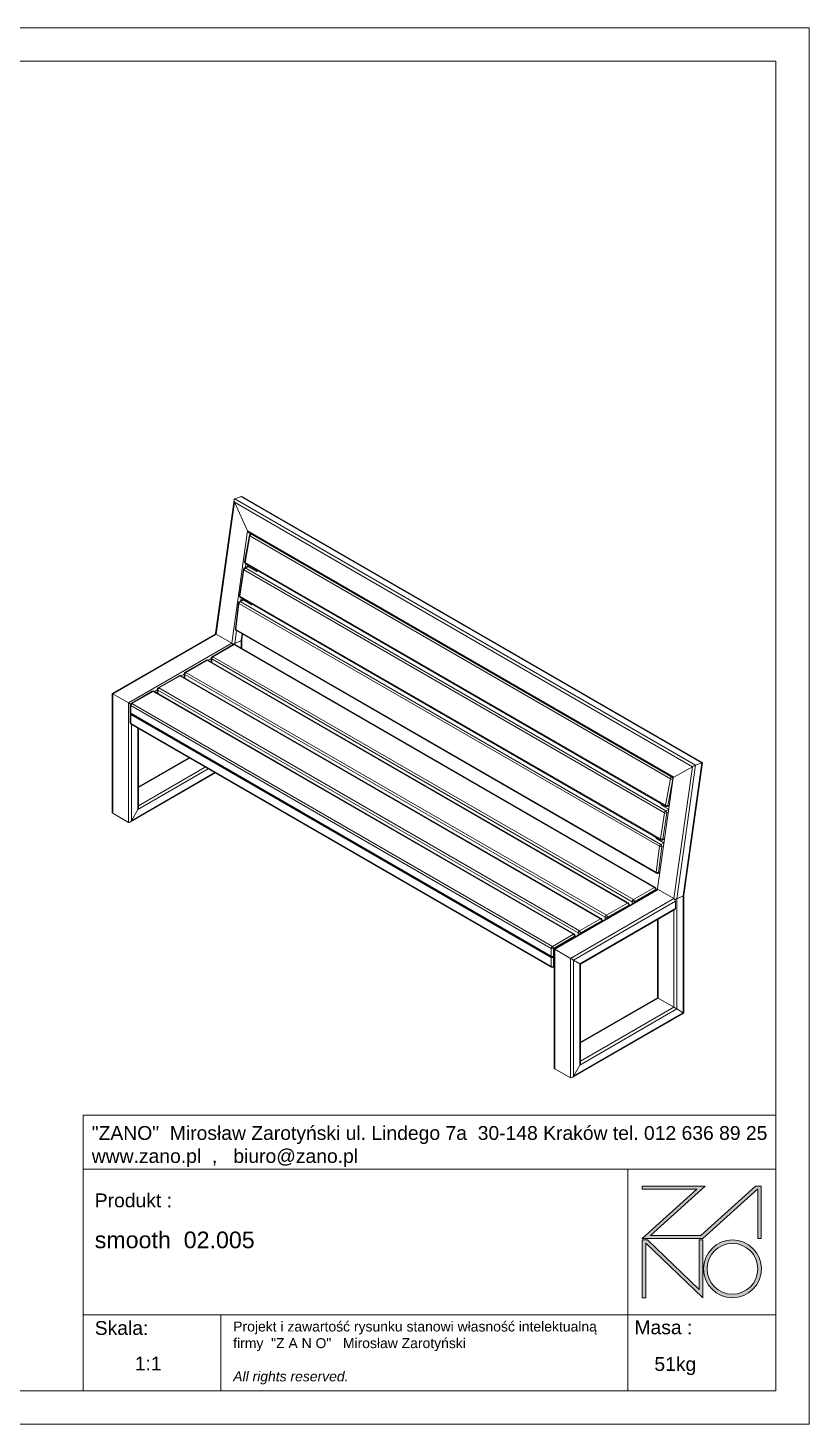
# Model space of a CAD drawing. Header units: millimetres. Extents: x 832 to 6772, y 3000 to 7200.
# Drawn here: x 4421 to 6772, y 3000 to 7200 of the extents above; entities that cross this region are included whole.
import ezdxf

# ---------------------------------------------------------------- set-up
doc = ezdxf.new("R2010")
doc.units = ezdxf.units.MM
doc.layers.add('tabelka', color=155, linetype='Continuous')

# ---------------------------------------------------------------- blocks, each defined once
blk = doc.blocks.new('izometria')
at = {"linetype": 'Continuous', "lineweight": 0}
for p, q in [((5041.6, 5780.4), (4985.3, 5379.4)), ((5042.9, 5773.6), (4987.2, 5376.7)), ((6421.2, 4977.9), (5042.9, 5773.6)), ((5042.9, 5773.6), (5082.1, 5687.3)), ((5062.5, 5790.5), (5043.6, 5783.5)), ((6430.9, 4982.6), (5043.6, 5783.5)), ((6449.9, 4989.6), (5062.5, 5790.5)), ((6451.5, 4990), (5065.7, 5790)), ((5082.1, 5687.3), (5034.7, 5349.2)), ((5087.8, 5674.5), (5073.2, 5594.5)), ((5089.3, 5672.6), (5074.7, 5592.6)), ((6365.4, 4946.5), (5082.1, 5687.3)), ((5087.1, 5681.3), (6362.9, 4944.8)), ((6355, 4941.9), (5089.3, 5672.6)), ((5090.1, 5679.6), (5089.9, 5677.7)), ((5091.9, 5678.6), (5091.3, 5678.4)), ((5074.7, 5592.6), (6340.4, 4861.9)), ((5075.7, 5589.3), (6341.4, 4858.6)), ((5077.3, 5588.3), (5075.8, 5577.3)), ((5069.5, 5572.3), (5057.5, 5493.2)), ((5071, 5570.3), (5059, 5491.2)), ((6336.7, 4839.6), (5071, 5570.3)), ((5083.2, 5580), (5072.8, 5576.3)), ((5085.5, 5579.6), (5075.1, 5575.9)), ((5075.1, 5575.9), (6340.8, 4845.3)), ((5081.9, 5585.7), (5080.8, 5579.1)), ((5110.3, 5565.4), (5085.5, 5579.6)), ((5109.6, 5565.8), (5110.2, 5569.4)), ((5110.3, 5565.4), (5113.8, 5566.6)), ((5112.2, 5566), (5112.6, 5568)), ((5113.8, 5566.6), (5112.5, 5567.3)), ((5054.5, 5471.2), (5045.2, 5393.1)), ((5056, 5469.2), (5046.6, 5391.1)), ((6321.7, 4738.5), (5056, 5469.2)), ((5068.1, 5479.5), (5057.6, 5475.2)), ((5059, 5491.2), (6324.7, 4760.5)), ((5060, 5488.1), (6325.7, 4757.4)), ((5070.5, 5479.2), (5060, 5474.9)), ((5060, 5474.9), (6325.7, 4744.3)), ((5063, 5486.3), (5061.7, 5476.9)), ((5068.1, 5479.5), (5068.6, 5483.1)), ((5095.3, 5464.9), (5070.5, 5479.2)), ((5094.5, 5465.3), (5094.9, 5467.9)), ((5095.3, 5464.9), (5098.1, 5466.1)), ((5097.2, 5465.7), (5097.4, 5466.5)), ((4984, 5377), (4674.2, 5198.1)), ((4987.2, 5376.7), (4676, 5197.1)), ((4985.3, 5379.1), (4985.3, 5377.3)), ((5034.7, 5349.2), (4987.2, 5376.7)), ((5034.7, 5349.2), (4987.2, 5376.7)), ((5049.1, 5387.3), (5043.7, 5348.8)), ((5046.6, 5391.1), (6312.4, 4660.4)), ((5047.6, 5388.2), (6313.3, 4657.5)), ((5065.7, 5377.7), (5063, 5357.9)), ((5064.8, 5360), (5067.2, 5376.9)), ((5034.7, 5349.2), (4723.6, 5169.6)), ((5038.8, 5345.6), (4975.2, 5308.9)), ((5041.3, 5345.4), (4977.7, 5308.7)), ((6307, 4614.7), (5041.3, 5345.4)), ((5063, 5357.9), (5043.7, 5348.8)), ((5043.7, 5348.8), (5043.7, 5345.7)), ((6309.5, 4615), (5043.8, 5345.6)), ((5063, 5357.9), (5063, 5334.6)), ((5064.8, 5333.5), (5064.8, 5360.1)), ((4957.5, 5298.7), (4893.9, 5262)), ((4960, 5298.5), (4896.4, 5261.7)), ((6225.7, 4567.8), (4960, 5298.5)), ((6228.2, 4568), (4962.5, 5298.7)), ((4972.7, 5303), (4963.9, 5297.9)), ((4972.7, 5304.6), (4972.7, 5292.8)), ((6239.9, 4571.8), (4974.2, 5302.5)), ((4974.2, 5302.5), (4974.2, 5292)), ((4977.7, 5308.7), (6243.4, 4578)), ((4876.2, 5251.8), (4812.6, 5215)), ((4878.7, 5251.5), (4815.1, 5214.8)), ((6144.4, 4520.8), (4878.7, 5251.5)), ((6146.9, 4521.1), (4881.2, 5251.8)), ((4891.4, 5256.1), (4882.6, 5251)), ((4891.4, 5257.6), (4891.4, 5245.9)), ((6158.6, 4524.9), (4892.8, 5255.6)), ((4892.8, 5255.6), (4892.8, 5245)), ((4896.4, 5261.7), (6162.1, 4531)), ((4810.1, 5209.1), (4801.2, 5204)), ((4810.1, 5210.7), (4810.1, 5198.9)), ((6077.2, 4478), (4811.5, 5208.6)), ((4811.5, 5208.6), (4811.5, 5198.1)), ((4815.1, 5214.8), (6080.8, 4484.1)), ((4674.2, 5198.1), (4674.2, 4841.9)), ((4676, 5197.1), (4676, 4837.8)), ((4676, 5197.1), (4723.6, 5169.6)), ((4723.6, 5169.6), (4723.6, 4810.3)), ((4794.9, 5204.8), (4731.2, 5168.1)), ((4797.4, 5204.6), (4733.7, 5167.8)), ((4733.7, 5167.8), (5999.5, 4437.1)), ((6063.1, 4473.9), (4797.4, 5204.6)), ((6065.6, 4474.1), (4799.9, 5204.8)), ((4728.7, 5163.7), (4728.7, 5140.9)), ((4728.7, 5136.8), (4728.7, 5109.9)), ((5995.9, 4431), (4730.2, 5161.7)), ((4730.2, 5161.7), (4730.2, 5138.8)), ((4730.2, 5138.8), (5995.9, 4408.2)), ((5995.9, 4404.1), (4730.2, 5134.8)), ((4730.2, 5134.8), (4730.2, 5107.8)), ((4731.2, 5136.6), (5997, 4405.9)), ((4730.2, 5107.8), (5995.9, 4377.1)), ((4731.2, 5105.5), (5997, 4374.8)), ((4732.6, 5104.7), (4732.6, 4815.6)), ((4751.8, 5093.6), (4751.8, 4848.9)), ((4753.7, 4855.2), (4753.7, 5092.5)), ((4905.4, 5005), (4753.7, 4917.4)), ((4753.7, 4915.3), (4907.2, 5003.9)), ((4728.1, 4810.8), (4984.9, 4959.1)), ((4732.6, 4815.6), (4983.1, 4960.2)), ((4751.8, 4848.9), (4963.8, 4971.3)), ((4753.7, 4860.4), (4954.8, 4976.5)), ((6365.4, 4946.5), (6421.2, 4977.9)), ((6365.5, 4581), (6421.2, 4977.9)), ((6374.5, 4580.5), (6430.9, 4982.6)), ((6393.7, 4589.7), (6449.9, 4989.6)), ((6395.6, 4591.7), (6451.5, 4990)), ((6430.9, 4982.6), (6449.9, 4989.6)), ((6362.9, 4944.8), (6316.1, 4611.1)), ((6340.4, 4861.9), (6355, 4941.9)), ((6362, 4940.9), (6347.4, 4860.9)), ((6362.4, 4941), (6362, 4940.9)), ((4723.6, 4810.3), (4676, 4837.8)), ((4676, 4837.8), (4723.6, 4810.3)), ((4751.8, 4848.9), (4732.6, 4815.6)), ((6324.7, 4760.5), (6336.7, 4839.6)), ((6326.5, 4863.2), (6327.3, 4863.5)), ((6326.5, 4863.2), (6349.6, 4849.9)), ((6327.8, 4866.4), (6327.2, 4862.8)), ((6343.7, 4838.8), (6331.7, 4759.7)), ((6340.8, 4845.3), (6349.4, 4848.3)), ((6348.3, 4840.4), (6343.7, 4838.8)), ((6345.3, 4858.2), (6351, 4859.9)), ((6347.4, 4860.9), (6351.3, 4862.1)), ((6311.5, 4762.8), (6312.3, 4763.1)), ((6311.5, 4762.8), (6335.4, 4749)), ((6312.5, 4765), (6312.2, 4762.4)), ((6325.7, 4744.3), (6335.3, 4748.1)), ((6329.9, 4757), (6336.9, 4759.6)), ((6331.7, 4759.7), (6337.2, 4761.7)), ((6312.4, 4660.4), (6321.7, 4738.5)), ((6328.7, 4737.9), (6319.4, 4659.8)), ((6334.2, 4740.1), (6328.7, 4737.9)), ((6317.7, 4657.2), (6322.8, 4659.3)), ((6319.4, 4659.8), (6323.1, 4661.3)), ((6314.7, 4608.7), (6004.9, 4429.9)), ((6006.8, 4428.8), (6317.9, 4608.4)), ((6054.3, 4401.4), (6365.5, 4581)), ((6243.4, 4578), (6307, 4614.7)), ((6310.6, 4608.6), (6246.9, 4571.8)), ((6310.6, 4606.3), (6310.6, 4608.6)), ((6312, 4607.2), (6312, 4610.6)), ((6316.1, 4610.9), (6316.1, 4609)), ((6317.9, 4608.4), (6365.5, 4581)), ((6393.7, 4589.7), (6374.5, 4580.5)), ((6374.5, 4249.2), (6374.5, 4580.5)), ((6393.7, 4238), (6393.7, 4589.7)), ((6395.6, 4237), (6395.6, 4591.9)), ((6063.4, 4396.2), (6370, 4573.2)), ((6082.6, 4385.1), (6370, 4550.9)), ((6084.5, 4384), (6368.7, 4548)), ((6162.1, 4531), (6225.7, 4567.8)), ((6229.3, 4561.6), (6165.6, 4524.9)), ((6229.3, 4559.4), (6229.3, 4561.6)), ((6230.7, 4560.2), (6230.7, 4563.7)), ((6239.9, 4565.5), (6239.9, 4571.8)), ((6246.9, 4571.8), (6246.9, 4569.6)), ((6365.5, 4254.4), (6365.5, 4546.2)), ((6370, 4550.9), (6370, 4573.2)), ((6080.8, 4484.1), (6144.4, 4520.8)), ((6147.9, 4514.7), (6084.3, 4478)), ((6147.9, 4512.5), (6147.9, 4514.7)), ((6149.4, 4513.3), (6149.4, 4516.7)), ((6158.6, 4518.6), (6158.6, 4524.9)), ((6165.6, 4524.9), (6165.6, 4522.7)), ((6316.1, 4517.7), (6316.1, 4282.9)), ((6317.9, 4281.8), (6317.9, 4518.7)), ((5999.5, 4437.1), (6063.1, 4473.9)), ((6066.6, 4467.8), (6003, 4431)), ((6066.6, 4465.5), (6066.6, 4467.8)), ((6068.1, 4466.4), (6068.1, 4469.8)), ((6077.2, 4471.6), (6077.2, 4478)), ((6084.3, 4478), (6084.3, 4475.7)), ((5995.9, 4408.2), (5995.9, 4431)), ((6003, 4431), (6003, 4408.2)), ((6004.9, 4429.9), (6004.9, 4073.7)), ((6006.8, 4069.5), (6006.8, 4428.8)), ((6006.8, 4428.8), (6054.3, 4401.4)), ((5995.9, 4377.1), (5995.9, 4404.1)), ((6002, 4405.9), (6004.9, 4407.6)), ((6002, 4374.8), (6004.9, 4376.6)), ((6003, 4408.2), (6004.9, 4409.3)), ((6003, 4404.1), (6004.9, 4405.2)), ((6003, 4404.1), (6003, 4377.1)), ((6003, 4377.1), (6004.9, 4378.2)), ((6054.3, 4042.1), (6054.3, 4401.4)), ((6063.4, 4047.3), (6063.4, 4396.2)), ((6063.4, 4396.2), (6082.6, 4385.1)), ((6082.6, 4080.6), (6082.6, 4385.1)), ((6084.5, 4087), (6084.5, 4384)), ((6374.5, 4249.2), (6082.6, 4080.6)), ((6316.1, 4282.9), (6084.5, 4149.2)), ((6317.9, 4281.8), (6084.5, 4147)), ((6365.5, 4254.4), (6084.5, 4092.2)), ((6317.9, 4281.8), (6365.5, 4254.4)), ((6374.5, 4249.2), (6393.7, 4238)), ((6058.9, 4042.6), (6395.6, 4237)), ((6393.7, 4238), (6063.4, 4047.3)), ((6082.6, 4080.6), (6063.4, 4047.3)), ((6054.3, 4042.1), (6006.8, 4069.5))]:
    blk.add_line(p, q, dxfattribs=at)
at = {"linetype": 'Continuous', "lineweight": 0, "flags": 128}
for points in [[(5089.3, 5672.6), (5088.7, 5673), (5088.2, 5673.4), (5087.9, 5673.9), (5087.8, 5674.3), (5087.8, 5674.5)], [(5092, 5678.5), (5091.5, 5678.4), (5091.3, 5678.4)], [(5074.7, 5592.6), (5074.1, 5593), (5073.6, 5593.5), (5073.3, 5593.9), (5073.2, 5594.3), (5073.2, 5594.5)], [(5071, 5570.3), (5070.4, 5570.7), (5069.9, 5571.2), (5069.6, 5571.6), (5069.5, 5572.1), (5069.5, 5572.3)], [(5059, 5491.2), (5058.4, 5491.6), (5057.9, 5492.1), (5057.6, 5492.6), (5057.5, 5493), (5057.5, 5493.2)], [(5066.6, 5484.3), (5066.1, 5480.2), (5065.8, 5478.6)], [(4984, 5377), (4984, 5377), (4984.6, 5377.2), (4985.4, 5377.3), (4986.3, 5377.1), (4987.2, 5376.7)], [(4729.5, 5138.3), (4729.1, 5137.9), (4728.8, 5137.4), (4728.7, 5136.8), (4728.8, 5136.2), (4729.1, 5135.7), (4729.6, 5135.2), (4730.2, 5134.8)]]:
    blk.add_lwpolyline(points, dxfattribs=at)
at = {"linetype": 'Continuous', "lineweight": 0}
for centre, radius, start, end in [((5092.8, 5673.6), 5, 106.9553, 169.6443), ((5096.8, 5671.2), 7.56, 119.0833, 170.0873), ((5078.2, 5593.6), 5, 169.6443, 240.0027), ((5077.5, 5591.6), 2.94, 160.554, 231.4604), ((5074.5, 5571.5), 5, 109.5754, 171.3746), ((5078.3, 5569.2), 7.42, 115.5963, 171.7532), ((5073.6, 5573.6), 2.76, 56.9072, 107.6869), ((5084, 5577.3), 2.76, 56.9039, 107.6925), ((5059.5, 5470.6), 5, 112.073, 173.1627), ((5056.7, 5471.3), 2.2, 181.6391, 250.5333), ((5063.5, 5468.3), 7.52, 117.2835, 172.8982), ((5062.5, 5492.4), 5, 171.3746, 240.0027), ((5058.5, 5472.7), 2.7, 56.4011, 109.5806), ((5061.7, 5490.4), 2.89, 163.222, 231.6535), ((5069, 5477), 2.7, 56.4003, 109.5836), ((5050.1, 5392.5), 5, 173.1627, 240.0027), ((5047.4, 5393.2), 2.2, 181.6381, 250.533), ((5049.3, 5390.4), 2.77, 165.1171, 232.69), ((5029.5, 5341.1), 9.63, 25.6513, 57.531), ((5041.3, 5341.3), 5, 60.0027, 119.9973), ((5039.9, 5343.4), 2.51, 54.3815, 114.3069), ((5042.8, 5343.4), 2.51, 65.693, 125.6182), ((4960, 5294.4), 5, 60.0027, 119.9973), ((4958.5, 5296.4), 2.51, 54.3815, 114.3069), ((4961.5, 5296.4), 2.51, 65.693, 125.6183), ((4977.7, 5304.6), 5, 119.9973, 180), ((4975.2, 5304.8), 2.51, 185.695, 245.6258), ((4981.8, 5302.2), 7.68, 122.6054, 177.3946), ((4976.2, 5306.6), 2.51, 54.3815, 114.3069), ((4878.7, 5247.4), 5, 60.0027, 119.9973), ((4877.2, 5249.5), 2.51, 54.3815, 114.3069), ((4880.2, 5249.5), 2.51, 65.693, 125.6181), ((4896.4, 5257.6), 5, 119.9973, 180), ((4893.9, 5257.9), 2.51, 185.6947, 245.6258), ((4900.5, 5255.2), 7.68, 122.6055, 177.3945), ((4894.9, 5259.7), 2.51, 54.3815, 114.3069), ((4815.1, 5210.7), 5, 119.9973, 180), ((4812.6, 5210.9), 2.51, 185.6946, 245.6253), ((4819.2, 5208.3), 7.68, 122.6056, 177.3944), ((4813.6, 5212.7), 2.51, 54.3815, 114.3069), ((4733.7, 5163.7), 5, 119.9973, 180), ((4737.9, 5161.4), 7.68, 122.6054, 177.3946), ((4732.3, 5165.8), 2.51, 54.3815, 114.3069), ((4797.4, 5200.5), 5, 60.0027, 119.9973), ((4795.9, 5202.5), 2.51, 54.3815, 114.3069), ((4798.8, 5202.5), 2.51, 65.6933, 125.6179), ((4731.2, 5164), 2.51, 185.6947, 245.6263), ((4733.7, 5140.9), 5, 180, 240.0027), ((4731.2, 5141.1), 2.51, 185.6947, 245.6263), ((4732.6, 5138.5), 2.38, 172.4778, 236.2103), ((4733.7, 5109.9), 5, 180, 240.0027), ((4731.2, 5110.1), 2.51, 185.6947, 245.6263), ((4732.6, 5107.5), 2.4, 172.7435, 235.9441), ((6362.5, 4940.6), 7.56, 119.0833, 170.0873), ((6359.8, 4950.6), 9.92, 241.113, 282.7034), ((6355.3, 4942), 6.8, 350.8436, 37.2489), ((6344.1, 4838.6), 7.42, 115.5963, 171.7532), ((6341.2, 4847.9), 9.38, 241.347, 285.5249), ((6343.2, 4860.9), 2.94, 160.554, 231.4604), ((6345.2, 4870.6), 9.92, 241.113, 282.7034), ((6337.1, 4839.7), 6.66, 352.0714, 55.9846), ((6343.9, 4863), 5, 240.0027, 286.9553), ((6344.1, 4861.3), 3.32, 291.6043, 354.0927), ((6327.6, 4759.7), 2.98, 164.3909, 230.4846), ((6329.2, 4768.8), 9.38, 241.3477, 285.5242), ((6328.2, 4761.8), 5, 240.0027, 289.5754), ((6328.6, 4759.9), 3.17, 294.1999, 356.0678), ((6329.2, 4737.6), 7.52, 117.2835, 172.8982), ((6326, 4746.3), 8.91, 241.6007, 288.2753), ((6321.9, 4738.6), 6.85, 354.2997, 56.2959), ((6315.1, 4659.7), 2.85, 166.2543, 231.5529), ((6316.6, 4668.2), 8.91, 241.6014, 288.2746), ((6315.8, 4661.8), 5, 240.0027, 292.073), ((6316.4, 4659.9), 3.01, 296.7108, 358.1341), ((6308.5, 4612.7), 2.51, 65.693, 125.6182), ((6302.9, 4608.2), 7.68, 2.605, 57.395), ((6307, 4610.6), 5, 0, 60.0027), ((6309.5, 4610.9), 2.51, 294.3728, 354.3055), ((6316.1, 4605.8), 3.22, 54.3822, 114.3072), ((6360.2, 4572.7), 9.84, 2.6054, 57.3946), ((6227.2, 4565.7), 2.51, 65.693, 125.6183), ((6221.6, 4561.3), 7.68, 2.605, 57.395), ((6225.7, 4563.7), 5, 0, 60.0027), ((6228.2, 4563.9), 2.51, 294.3727, 354.3057), ((6247.5, 4571.5), 7.68, 122.6054, 177.3946), ((6243.4, 4578.7), 7.68, 242.6092, 297.3908), ((6239.3, 4571.5), 7.68, 2.605, 57.395), ((6366.9, 4550.6), 3.07, 304.0579, 7.2547), ((6145.9, 4518.8), 2.51, 65.693, 125.6181), ((6140.3, 4514.4), 7.68, 2.605, 57.395), ((6144.4, 4516.7), 5, 0, 60.0027), ((6146.9, 4517), 2.51, 294.3728, 354.3057), ((6166.2, 4524.6), 7.68, 122.6055, 177.3945), ((6162.1, 4531.7), 7.69, 242.6093, 297.3907), ((6158, 4524.6), 7.68, 2.605, 57.395), ((6064.6, 4471.8), 2.51, 65.6933, 125.6179), ((6059, 4467.4), 7.68, 2.605, 57.395), ((6063.1, 4469.8), 5, 0, 60.0027), ((6065.6, 4470), 2.51, 294.3727, 354.306), ((6084.9, 4477.6), 7.68, 122.6056, 177.3944), ((6080.8, 4484.8), 7.69, 242.6094, 297.3906), ((6076.6, 4477.6), 7.68, 2.605, 57.395), ((6003.6, 4430.7), 7.68, 122.6054, 177.3946), ((5999.5, 4437.8), 7.68, 242.6092, 297.3908), ((5995.3, 4430.7), 7.68, 2.605, 57.395), ((5999.5, 4415), 7.68, 242.6092, 297.3908), ((5998.3, 4407.8), 2.38, 172.4778, 236.2103), ((5999.5, 4410.9), 7.68, 242.6092, 297.3908), ((5999.5, 4383.9), 7.68, 242.6092, 297.3908), ((5998.4, 4376.9), 2.46, 173.7014, 234.9862), ((5999.5, 4410.2), 5, 240.0027, 299.9973), ((5999.5, 4379.2), 5, 240.0027, 299.9973), ((6000.6, 4407.8), 2.38, 303.789, 7.524), ((6000.5, 4376.9), 2.46, 305.0132, 6.3003)]:
    blk.add_arc(centre, radius, start, end, dxfattribs=at)
for centre, major_axis, ratio, start_param, end_param in [((5047.3, 5775.2), (-3.96, 8.12), 0.524973, 6.232512, 7.803309), ((5066.3, 5782.3), (-3.96, 8.12), 0.524973, 5.621728, 6.232512), ((5086.6, 5689), (-3.96, 8.12), 0.524973, 1.520123, 2.480136), ((4991.7, 5378.8), (6.4, -0.45), 0.524922, 3.104959, 3.963625), ((4991.7, 5378.8), (6.4, -0.45), 0.524922, 3.104959, 3.963625), ((5039.2, 5351.4), (6.4, -0.45), 0.524922, 3.963625, 5.534421), ((5039.2, 5351.4), (6.4, -0.45), 0.524922, 3.963625, 5.534421), ((5058.4, 5360.5), (6.4, -0.45), 0.524922, 5.534421, 6.246551), ((5058.4, 5360.5), (6.4, -0.45), 0.524922, 5.534421, 6.246551), ((4680.6, 5194.4), (6.4, -3.7), 0.00007, 2.356235, 3.141633), ((4680.6, 5194.4), (6.4, -3.7), 0.00007, 2.356235, 3.141552), ((4728.1, 5167), (6.4, -3.7), 0.00007, 1.362049, 2.356235), ((4728.1, 5167), (6.4, -3.7), 0.00007, 1.362049, 2.356235), ((6425.6, 4979.6), (6.93, 3.38), 0.075203, 0.661457, 2.232253), ((6444.5, 4986.6), (6.93, 3.38), 0.075203, 6.232512, 6.944642), ((6369.8, 4948.2), (6.93, 3.38), 0.075203, 2.232253, 3.09092), ((4680.6, 4845.6), (4.53, 7.84), 0.577335, 2.356235, 3.141633), ((4680.6, 4845.6), (4.53, 7.84), 0.577335, 2.356235, 3.141633), ((4747.3, 4851.5), (4.53, 7.84), 0.577335, 4.71243, 5.497828), ((4747.3, 4851.5), (4.53, 7.84), 0.577335, 4.71243, 5.497828), ((4728.1, 4818.2), (4.53, 7.84), 0.577335, 3.141633, 4.71243), ((4728.1, 4818.2), (4.53, 7.84), 0.577335, 3.141633, 4.71243), ((6322.5, 4610.6), (6.4, -0.45), 0.524922, 3.104959, 3.963625), ((6322.5, 4610.6), (6.4, -0.45), 0.524922, 3.104959, 3.963625), ((6370, 4583.1), (6.4, -0.45), 0.524922, 3.963625, 5.534421), ((6370, 4583.1), (6.4, -0.45), 0.524922, 3.963625, 5.534421), ((6389.2, 4592.3), (6.4, -0.45), 0.524922, 5.534421, 6.246551), ((6389.2, 4592.3), (6.4, -0.45), 0.524922, 5.534421, 6.246551), ((6011.3, 4426.2), (6.4, -3.7), 0.00007, 2.356235, 3.141633), ((6011.3, 4426.2), (6.4, -3.7), 0.00007, 2.356235, 3.141552), ((6058.9, 4398.8), (6.4, -3.7), 0.00007, 0.785439, 2.356235), ((6058.9, 4398.8), (6.4, -3.7), 0.00007, 0.785439, 2.356235), ((6078.1, 4387.7), (6.4, -3.7), 0.00007, 0.000041, 0.785439), ((6078.1, 4387.7), (6.4, -3.7), 0.00007, 6.283145, 7.068624), ((6322.5, 4279.2), (6.4, -3.7), 0.00007, 2.356235, 3.141633), ((6370, 4251.8), (6.4, -3.7), 0.00007, 0.785439, 2.356235), ((6389.2, 4240.7), (6.4, -3.7), 0.00007, 0.000041, 0.785439), ((6078.1, 4083.3), (4.53, 7.84), 0.577335, 4.71243, 5.497828), ((6078.1, 4083.3), (4.53, 7.84), 0.577335, 4.71243, 5.497828), ((6011.3, 4077.4), (4.53, 7.84), 0.577335, 2.356235, 3.141633), ((6011.3, 4077.4), (4.53, 7.84), 0.577335, 2.356235, 3.141633), ((6058.9, 4049.9), (4.53, 7.84), 0.577335, 3.141633, 4.71243), ((6058.9, 4049.9), (4.53, 7.84), 0.577335, 3.141633, 4.71243)]:
    blk.add_ellipse(centre, major_axis=major_axis, ratio=ratio, start_param=start_param, end_param=end_param, dxfattribs=at)
blk = doc.blocks.new('zano')
at = {"layer": 'Defpoints', "lineweight": 5}
for points in [[(6270.2, 3716.2), (6270.2, 3707.4), (6434.8, 3707.4), (6270.2, 3558.4), (6452.4, 3558.4), (6617.9, 3708.2), (6617.9, 3558.4), (6628.6, 3558.4), (6628.6, 3716.2), (6610.7, 3716.2), (6446.1, 3567.2), (6295.4, 3567.2), (6459.9, 3716.2), (6270.2, 3716.2), (6270.2, 3707.4)], [(6270.2, 3554.4), (6286.2, 3554.4), (6441.7, 3405.6), (6441.7, 3554.4), (6452.4, 3554.4), (6452.4, 3380.5), (6281, 3544.6), (6281, 3380.5), (6270.2, 3380.5)]]:
    blk.add_hatch(color=251, dxfattribs=at).paths.add_polyline_path(points)
h = blk.add_hatch(color=251, dxfattribs=at)
h.paths.add_polyline_path([(6454.7, 3467.4, 1), (6628.6, 3467.4, 1)])
h.paths.add_polyline_path([(6617.9, 3467.4, -1), (6465.4, 3467.4, -1)], flags=16)
at = {"layer": 'Defpoints', "color": 251, "lineweight": 5}
blk.add_lwpolyline([(6434.8, 3707.4), (6270.2, 3558.4), (6452.4, 3558.4), (6617.9, 3708.2), (6617.9, 3558.4), (6628.6, 3558.4), (6628.6, 3716.2), (6610.7, 3716.2), (6446.1, 3567.2), (6295.4, 3567.2), (6459.9, 3716.2), (6270.2, 3716.2), (6270.2, 3707.4), (6432.1, 3707.4)], dxfattribs=at)
for points in [[(6270.2, 3716.2), (6270.2, 3707.4), (6434.8, 3707.4), (6270.2, 3558.4), (6452.4, 3558.4), (6617.9, 3708.2), (6617.9, 3558.4), (6628.6, 3558.4), (6628.6, 3716.2), (6610.7, 3716.2), (6446.1, 3567.2), (6295.4, 3567.2), (6459.9, 3716.2), (6270.2, 3716.2), (6270.2, 3707.4)], [(6270.2, 3554.4), (6286.2, 3554.4), (6441.7, 3405.6), (6441.7, 3554.4), (6452.4, 3554.4), (6452.4, 3380.5), (6281, 3544.6), (6281, 3380.5), (6270.2, 3380.5)]]:
    blk.add_lwpolyline(points, close=True, dxfattribs=at)
for radius in [87, 76.3]:
    blk.add_circle((6541.7, 3467.4), radius, dxfattribs=at)
blk = doc.blocks.new('TABELA')
at = {"layer": 'tabelka', "lineweight": 5}
for p, q in [((4587.4, 3929.4), (6672.4, 3929.4)), ((4587.4, 3767.6), (4587.4, 3929.4)), ((4587.4, 3929.4), (6672.4, 3929.4)), ((6226.5, 3767.6), (6226.5, 3329)), ((4587.4, 3329), (6672.4, 3329)), ((5001.6, 3329), (5001.6, 3100.4)), ((6226.5, 3329), (6226.5, 3100.4))]:
    blk.add_line(p, q, dxfattribs=at)
blk.add_lwpolyline([(4587.4, 3767.6), (6672.4, 3767.6), (6672.4, 3100.4), (4587.4, 3100.4)], close=True, dxfattribs=at)
blk.add_blockref('zano', (0, 0))
at = {"layer": 'tabelka', "lineweight": 5, "attachment_point": 1}
for s, insert, char_height, width in [('{\\fArial|b0|i0|c238|p34;"ZANO"  Mirosław Zarotyński ul. Lindego 7a  30-148 Kraków tel. 012 636 89 25\\Pwww.zano.pl  ,   biuro@zano.pl}', (4613, 3896.9), 41.595, 2040.38), ('{\\fArial|b0|i0|c238|p34;Produkt : }', (4622, 3694.1), 41.595, 265.273), ('{\\fArial|b0|i0|c238|p34;smooth  02.005 }', (4622, 3579.5), 50, 713.135), ('{\\fArial|b0|i0|c238|p34;Skala: }', (4622, 3310.3), 41.595, 191.675), ('{\\fArial|b0|i0|c238|p34;Masa :}', (6246.7, 3312.2), 41.595, 200.457), ('{\\fArial|b0|i0|c238|p34;1:1}', (4742.5, 3203.5), 41.595, 42.482), ('{\\fArial|b0|i0|c238|p34;51kg}', (6306.7, 3201.8), 41.595, 42.482)]:
    blk.add_mtext(s, dxfattribs=dict(at, insert=insert, char_height=char_height, width=width))
at = {"layer": 'tabelka', "color": 1, "lineweight": 5, "insert": (5038.9, 3308.9), "char_height": 30, "width": 1186.12, "attachment_point": 1}
blk.add_mtext('{\\fArial|b0|i0|c0|p34;Projekt i zawartość rysunku stanowi własność intelektualną firmy \\fArial|b0|i0|c238|p34; "Z A N O"   Mirosław Zarotyński\\fArial|b0|i1|c238|p34;\\P\\PAll rights reserved.}', dxfattribs=at)

msp = doc.modelspace()

# ---------------------------------------------------------------- linework, layer by layer
at = {"layer": 'tabelka', "lineweight": 5}
for points in [[(832.38, 7200.4), (6772.38, 7200.4), (6772.38, 3000.4), (832.38, 3000.4)], [(932.38, 7100.4), (6672.38, 7100.4), (6672.38, 3100.4), (932.38, 3100.4)]]:
    msp.add_lwpolyline(points, close=True, dxfattribs=at)

# ---------------------------------------------------------------- block references
for name in ['izometria', 'TABELA']:
    msp.add_blockref(name, (0, 0))

doc.saveas('drawing.dxf')
